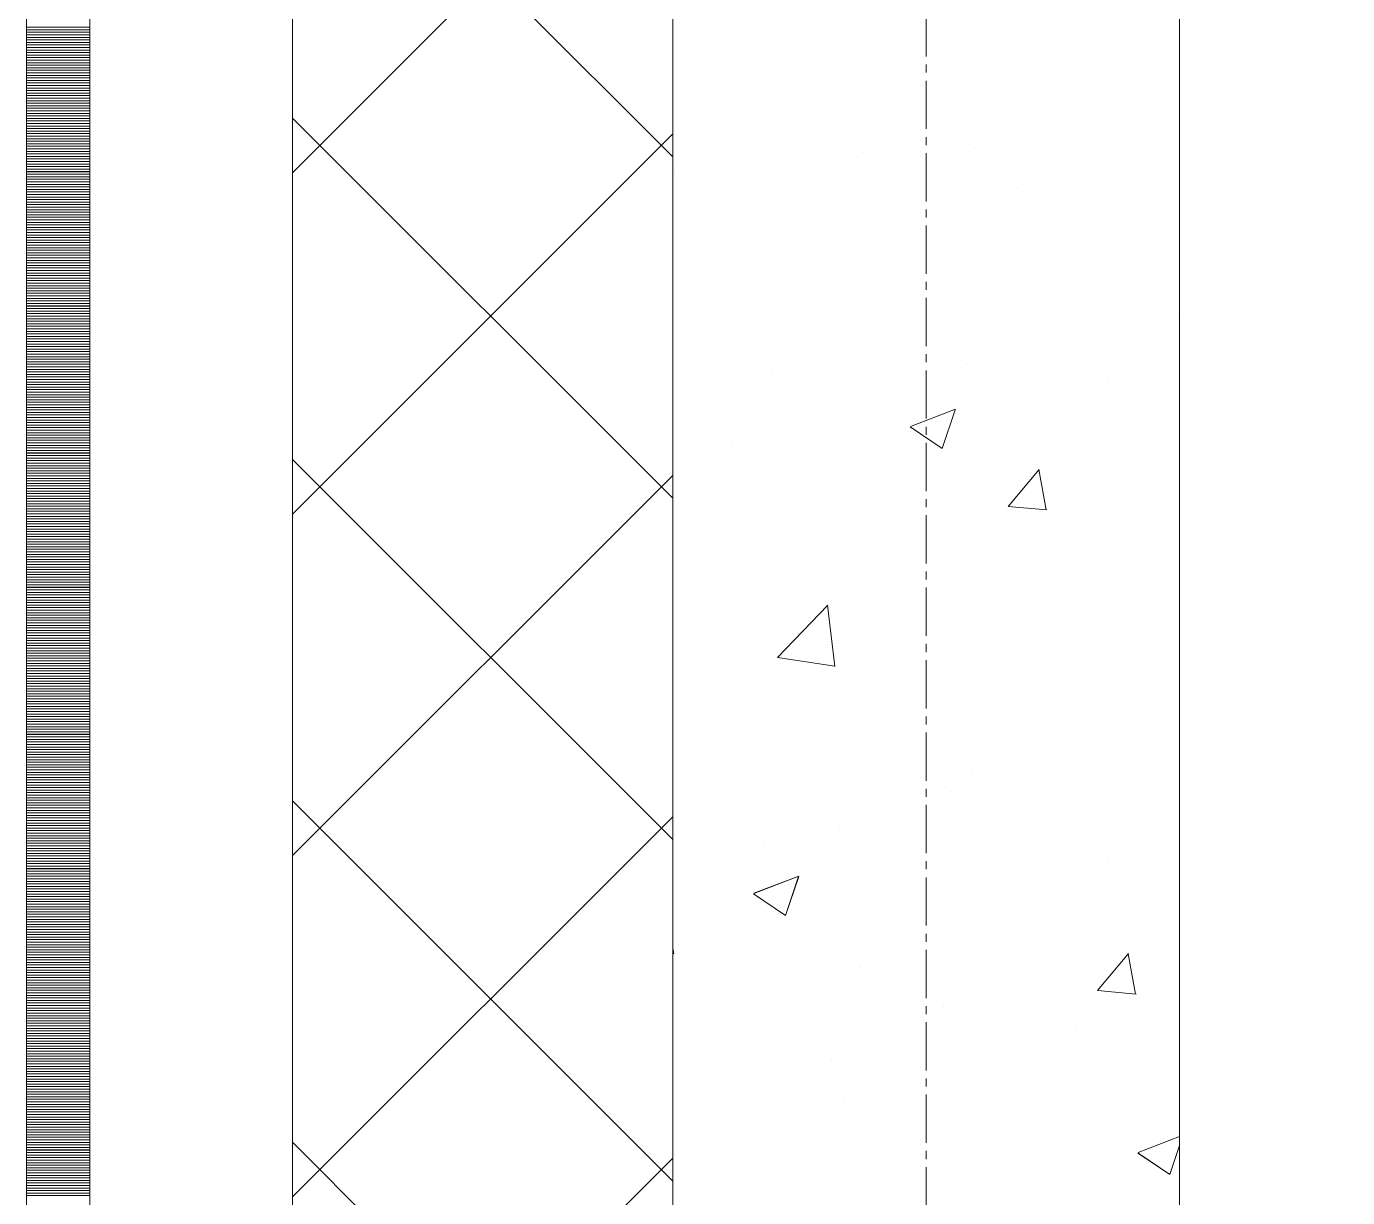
# Model space of a CAD drawing. Header units: millimetres. Extents: x 470010 to 1231400, y -134005 to 421770.
# Drawn here: x 806168 to 806689, y 150655 to 151117 of the extents above; entities that cross this region are included whole.
import ezdxf
from ezdxf.enums import TextEntityAlignment as Align

# ---------------------------------------------------------------- set-up
doc = ezdxf.new("R2010")
doc.units = ezdxf.units.MM
doc.linetypes.add('CENTER2', pattern=[28.575, 19.05, -3.175, 3.175, -3.175])
doc.linetypes.add('DASHED', pattern=[19.05, 12.7, -6.35])
doc.layers.get('Defpoints').update_dxf_attribs({"color": 140})
doc.layers.add('АР_Делит', color=120, linetype='Continuous', lineweight=0, plot=False)
for name, color, linetype, lineweight in [('АР_Стены ПЕНОблок', 52, 'Continuous', 20), ('АР_Тонкая', 254, 'Continuous', 5), ('АР_Утеплитель', 31, 'Continuous', 0), ('АР_Штриховка', 8, 'Continuous', 0)]:
    doc.layers.add(name, color=color, linetype=linetype, lineweight=lineweight)
doc.layers.add('РД_Оси_100', color=7, linetype='Continuous', lineweight=0, true_color=0x525252)
doc.styles.add('style1', font='ARIALN.TTF')

# ---------------------------------------------------------------- blocks, each defined once
blk = doc.blocks.new('СОШ_2200_АР_ОСИ_М100_28.05.24')
at = {"layer": 'АР_Делит', "color": 251, "linetype": 'DASHED', "true_color": 0x636466}
blk.add_lwpolyline([(114955, 135155), (114955, -355), (93595.036, -355), (93595.036, 13855), (94145, 13855), (94145, 68320), (66055, 68320), (66055, 13857.73), (83455, 13857.73), (83455, -355), (45245, -355), (45245, 13145), (44695, 13145), (44695, 26755), (45245, 26755), (45245, 68320), (20455, 68320), (20455, 26755), (27955, 26755), (27955, 13145), (-355, 13145), (-355, 100855)], dxfattribs=at)
at = {"layer": 'РД_Оси_100', "color": 251, "linetype": 'CENTER2', "true_color": 0x636466}
blk.add_line((0, -6155), (0, 139938.679), dxfattribs=at)
blk = doc.blocks.new('A$C9108343f')
at = {"layer": 'АР_Стены ПЕНОблок', "color": 18, "linetype": 'Continuous', "lineweight": 20, "true_color": 0x000000}
for p, q in [((140704.09, 313879.49), (140704.09, 237679.49)), ((140904.09, 237679.49), (140904.09, 313879.49))]:
    blk.add_line(p, q, dxfattribs=at)
at = {"layer": 'АР_Тонкая', "color": 18, "linetype": 'Continuous', "lineweight": 5, "true_color": 0x000000}
for p, q in [((140449.09, 313879.49), (140449.09, 237679.49)), ((140474.09, 313879.49), (140474.09, 237679.49)), ((140474.09, 237679.49), (140474.09, 313879.49)), ((140554.09, 237679.49), (140554.09, 313879.49))]:
    blk.add_line(p, q, dxfattribs=at)
at = {"layer": 'АР_Утеплитель', "color": 18, "linetype": 'Continuous', "lineweight": 0, "true_color": 0x000000}
for p, q in [((140554.09, 313879.49), (140554.09, 237679.49)), ((140704.09, 237679.49), (140704.09, 313879.49))]:
    blk.add_line(p, q, dxfattribs=at)
at = {"layer": 'АР_Штриховка', "color": 18, "linetype": 'Continuous', "lineweight": 0, "true_color": 0x000000}
for p, q in [((140704.09, 251432.1), (140554.09, 251582.1)), ((140554.09, 251425.81), (140704.09, 251575.81)), ((140449.09, 251483.24), (140474.09, 251483.24)), ((140449.09, 251482.24), (140474.09, 251482.24)), ((140449.09, 251481.24), (140474.09, 251481.24)), ((140449.09, 251480.24), (140474.09, 251480.24)), ((140449.09, 251479.24), (140474.09, 251479.24)), ((140449.09, 251478.24), (140474.09, 251478.24)), ((140449.09, 251477.24), (140474.09, 251477.24)), ((140449.09, 251476.24), (140474.09, 251476.24)), ((140449.09, 251475.24), (140474.09, 251475.24)), ((140449.09, 251474.24), (140474.09, 251474.24)), ((140449.09, 251473.24), (140474.09, 251473.24)), ((140449.09, 251472.24), (140474.09, 251472.24)), ((140449.09, 251471.24), (140474.09, 251471.24)), ((140449.09, 251470.24), (140474.09, 251470.24)), ((140449.09, 251469.24), (140474.09, 251469.24)), ((140449.09, 251468.24), (140474.09, 251468.24)), ((140449.09, 251467.24), (140474.09, 251467.24)), ((140449.09, 251466.24), (140474.09, 251466.24)), ((140449.09, 251465.24), (140474.09, 251465.24)), ((140449.09, 251464.24), (140474.09, 251464.24)), ((140449.09, 251463.24), (140474.09, 251463.24)), ((140449.09, 251462.24), (140474.09, 251462.24)), ((140449.09, 251461.24), (140474.09, 251461.24)), ((140449.09, 251460.24), (140474.09, 251460.24)), ((140449.09, 251459.24), (140474.09, 251459.24)), ((140449.09, 251458.24), (140474.09, 251458.24)), ((140449.09, 251457.24), (140474.09, 251457.24)), ((140449.09, 251456.24), (140474.09, 251456.24)), ((140449.09, 251455.24), (140474.09, 251455.24)), ((140449.09, 251454.24), (140474.09, 251454.24)), ((140786.76, 251454.26), (140786.76, 251454.26)), ((140449.09, 251453.24), (140474.09, 251453.24)), ((140449.09, 251452.24), (140474.09, 251452.24)), ((140449.09, 251451.24), (140474.09, 251451.24)), ((140449.09, 251450.24), (140474.09, 251450.24)), ((140449.09, 251449.24), (140474.09, 251449.24)), ((140449.09, 251448.24), (140474.09, 251448.24)), ((140449.09, 251447.24), (140474.09, 251447.24)), ((140449.09, 251446.24), (140474.09, 251446.24)), ((140449.09, 251445.24), (140474.09, 251445.24)), ((140449.09, 251444.24), (140474.09, 251444.24)), ((140704.09, 251297.39), (140554.09, 251447.39)), ((140810.14, 251447.13), (140810.14, 251447.13)), ((140449.09, 251443.24), (140474.09, 251443.24)), ((140449.09, 251442.24), (140474.09, 251442.24)), ((140449.09, 251441.24), (140474.09, 251441.24)), ((140449.09, 251440.24), (140474.09, 251440.24)), ((140449.09, 251439.24), (140474.09, 251439.24)), ((140554.09, 251291.11), (140704.09, 251441.11)), ((140449.09, 251438.24), (140474.09, 251438.24)), ((140449.09, 251437.24), (140474.09, 251437.24)), ((140449.09, 251436.24), (140474.09, 251436.24)), ((140449.09, 251435.24), (140474.09, 251435.24)), ((140449.09, 251434.24), (140474.09, 251434.24)), ((140449.09, 251433.24), (140474.09, 251433.24)), ((140713.94, 251434.47), (140713.94, 251434.47)), ((140778.92, 251433.94), (140778.92, 251433.94)), ((140823.12, 251435.21), (140823.12, 251435.21)), ((140449.09, 251432.24), (140474.09, 251432.24)), ((140449.09, 251431.24), (140474.09, 251431.24)), ((140449.09, 251430.24), (140474.09, 251430.24)), ((140449.09, 251429.24), (140474.09, 251429.24)), ((140449.09, 251428.24), (140474.09, 251428.24)), ((140449.09, 251427.24), (140474.09, 251427.24)), ((140449.09, 251426.24), (140474.09, 251426.24)), ((140449.09, 251425.24), (140474.09, 251425.24)), ((140449.09, 251424.24), (140474.09, 251424.24)), ((140449.09, 251423.24), (140474.09, 251423.24)), ((140704.73, 251425.87), (140704.73, 251425.87)), ((140449.09, 251422.24), (140474.09, 251422.24)), ((140449.09, 251421.24), (140474.09, 251421.24)), ((140449.09, 251420.24), (140474.09, 251420.24)), ((140449.09, 251419.24), (140474.09, 251419.24)), ((140449.09, 251418.24), (140474.09, 251418.24)), ((140840.32, 251420.14), (140840.32, 251420.14)), ((140449.09, 251417.24), (140474.09, 251417.24)), ((140449.09, 251416.24), (140474.09, 251416.24)), ((140449.09, 251415.24), (140474.09, 251415.24)), ((140449.09, 251414.24), (140474.09, 251414.24)), ((140449.09, 251413.24), (140474.09, 251413.24)), ((140449.09, 251412.24), (140474.09, 251412.24)), ((140449.09, 251411.24), (140474.09, 251411.24)), ((140449.09, 251410.24), (140474.09, 251410.24)), ((140449.09, 251409.24), (140474.09, 251409.24)), ((140449.09, 251408.24), (140474.09, 251408.24)), ((140449.09, 251407.24), (140474.09, 251407.24)), ((140449.09, 251406.24), (140474.09, 251406.24)), ((140449.09, 251405.24), (140474.09, 251405.24)), ((140449.09, 251404.24), (140474.09, 251404.24)), ((140449.09, 251403.24), (140474.09, 251403.24)), ((140449.09, 251402.24), (140474.09, 251402.24)), ((140449.09, 251401.24), (140474.09, 251401.24)), ((140449.09, 251400.24), (140474.09, 251400.24)), ((140449.09, 251399.24), (140474.09, 251399.24)), ((140449.09, 251398.24), (140474.09, 251398.24)), ((140449.09, 251397.24), (140474.09, 251397.24)), ((140449.09, 251396.24), (140474.09, 251396.24)), ((140449.09, 251395.24), (140474.09, 251395.24)), ((140449.09, 251394.24), (140474.09, 251394.24)), ((140449.09, 251393.24), (140474.09, 251393.24)), ((140449.09, 251392.24), (140474.09, 251392.24)), ((140449.09, 251391.24), (140474.09, 251391.24)), ((140449.09, 251390.24), (140474.09, 251390.24)), ((140449.09, 251389.24), (140474.09, 251389.24)), ((140449.09, 251388.24), (140474.09, 251388.24)), ((140449.09, 251387.24), (140474.09, 251387.24)), ((140449.09, 251386.24), (140474.09, 251386.24)), ((140449.09, 251385.24), (140474.09, 251385.24)), ((140449.09, 251384.24), (140474.09, 251384.24)), ((140449.09, 251383.24), (140474.09, 251383.24)), ((140449.09, 251382.24), (140474.09, 251382.24)), ((140449.09, 251381.24), (140474.09, 251381.24)), ((140449.09, 251380.24), (140474.09, 251380.24)), ((140449.09, 251379.24), (140474.09, 251379.24)), ((140449.09, 251378.24), (140474.09, 251378.24)), ((140449.09, 251377.24), (140474.09, 251377.24)), ((140449.09, 251376.24), (140474.09, 251376.24)), ((140449.09, 251375.24), (140474.09, 251375.24)), ((140449.09, 251374.24), (140474.09, 251374.24)), ((140449.09, 251373.24), (140474.09, 251373.24)), ((140449.09, 251372.24), (140474.09, 251372.24)), ((140449.09, 251371.24), (140474.09, 251371.24)), ((140449.09, 251370.24), (140474.09, 251370.24)), ((140449.09, 251369.24), (140474.09, 251369.24)), ((140449.09, 251368.24), (140474.09, 251368.24)), ((140449.09, 251367.24), (140474.09, 251367.24)), ((140449.09, 251366.24), (140474.09, 251366.24)), ((140903.73, 251368.07), (140903.73, 251368.07)), ((140449.09, 251365.24), (140474.09, 251365.24)), ((140449.09, 251364.24), (140474.09, 251364.24)), ((140449.09, 251363.24), (140474.09, 251363.24)), ((140449.09, 251362.24), (140474.09, 251362.24)), ((140449.09, 251361.24), (140474.09, 251361.24)), ((140449.09, 251360.24), (140474.09, 251360.24)), ((140449.09, 251359.24), (140474.09, 251359.24)), ((140449.09, 251358.24), (140474.09, 251358.24)), ((140449.09, 251357.24), (140474.09, 251357.24)), ((140449.09, 251356.24), (140474.09, 251356.24)), ((140449.09, 251355.24), (140474.09, 251355.24)), ((140449.09, 251354.24), (140474.09, 251354.24)), ((140449.09, 251353.24), (140474.09, 251353.24)), ((140449.09, 251352.24), (140474.09, 251352.24)), ((140449.09, 251351.24), (140474.09, 251351.24)), ((140449.09, 251350.24), (140474.09, 251350.24)), ((140820.03, 251350.66), (140820.03, 251350.66)), ((140449.09, 251349.24), (140474.09, 251349.24)), ((140449.09, 251348.24), (140474.09, 251348.24)), ((140449.09, 251347.24), (140474.09, 251347.24)), ((140449.09, 251346.24), (140474.09, 251346.24)), ((140449.09, 251345.24), (140474.09, 251345.24)), ((140743.32, 251346.95), (140743.32, 251346.95)), ((140875.93, 251345.05), (140875.93, 251345.05)), ((140449.09, 251344.24), (140474.09, 251344.24)), ((140449.09, 251343.24), (140474.09, 251343.24)), ((140449.09, 251342.24), (140474.09, 251342.24)), ((140449.09, 251341.24), (140474.09, 251341.24)), ((140449.09, 251340.24), (140474.09, 251340.24)), ((140449.09, 251339.24), (140474.09, 251339.24)), ((140449.09, 251338.24), (140474.09, 251338.24)), ((140449.09, 251337.24), (140474.09, 251337.24)), ((140449.09, 251336.24), (140474.09, 251336.24)), ((140449.09, 251335.24), (140474.09, 251335.24)), ((140449.09, 251334.24), (140474.09, 251334.24)), ((140449.09, 251333.24), (140474.09, 251333.24)), ((140449.09, 251332.24), (140474.09, 251332.24)), ((140449.09, 251331.24), (140474.09, 251331.24)), ((140449.09, 251330.24), (140474.09, 251330.24)), ((140449.09, 251329.24), (140474.09, 251329.24)), ((140797.88, 251325.69), (140815.67, 251332.52)), ((140810.44, 251316.99), (140815.59, 251332.33)), ((140449.09, 251328.24), (140474.09, 251328.24)), ((140449.09, 251327.24), (140474.09, 251327.24)), ((140449.09, 251326.24), (140474.09, 251326.24)), ((140449.09, 251325.24), (140474.09, 251325.24)), ((140449.09, 251324.24), (140474.09, 251324.24)), ((140736.23, 251325.14), (140736.23, 251325.14)), ((140797.8, 251325.51), (140810.43, 251316.99)), ((140449.09, 251323.24), (140474.09, 251323.24)), ((140449.09, 251322.24), (140474.09, 251322.24)), ((140449.09, 251321.24), (140474.09, 251321.24)), ((140449.09, 251320.24), (140474.09, 251320.24)), ((140449.09, 251319.24), (140474.09, 251319.24)), ((140727.8, 251319.62), (140727.8, 251319.62)), ((140871.82, 251319.42), (140871.82, 251319.42)), ((140449.09, 251318.24), (140474.09, 251318.24)), ((140449.09, 251317.24), (140474.09, 251317.24)), ((140449.09, 251316.24), (140474.09, 251316.24)), ((140449.09, 251315.24), (140474.09, 251315.24)), ((140449.09, 251314.24), (140474.09, 251314.24)), ((140449.09, 251313.24), (140474.09, 251313.24)), ((140449.09, 251312.24), (140474.09, 251312.24)), ((140449.09, 251311.24), (140474.09, 251311.24)), ((140449.09, 251310.24), (140474.09, 251310.24)), ((140449.09, 251309.24), (140474.09, 251309.24)), ((140449.09, 251308.24), (140474.09, 251308.24)), ((140704.09, 251162.69), (140554.09, 251312.69)), ((140836.47, 251294.17), (140848.72, 251308.77)), ((140851.43, 251292.79), (140848.49, 251308.72)), ((140449.09, 251307.24), (140474.09, 251307.24)), ((140449.09, 251306.24), (140474.09, 251306.24)), ((140449.09, 251305.24), (140474.09, 251305.24)), ((140449.09, 251304.24), (140474.09, 251304.24)), ((140449.09, 251303.24), (140474.09, 251303.24)), ((140554.09, 251156.4), (140704.09, 251306.4)), ((140449.09, 251302.24), (140474.09, 251302.24)), ((140449.09, 251301.24), (140474.09, 251301.24)), ((140449.09, 251300.24), (140474.09, 251300.24)), ((140449.09, 251299.24), (140474.09, 251299.24)), ((140449.09, 251298.24), (140474.09, 251298.24)), ((140449.09, 251297.24), (140474.09, 251297.24)), ((140449.09, 251296.24), (140474.09, 251296.24)), ((140449.09, 251295.24), (140474.09, 251295.24)), ((140449.09, 251294.24), (140474.09, 251294.24)), ((140449.09, 251293.24), (140474.09, 251293.24)), ((140836.47, 251294.16), (140851.65, 251292.84)), ((140449.09, 251292.24), (140474.09, 251292.24)), ((140449.09, 251291.24), (140474.09, 251291.24)), ((140449.09, 251290.24), (140474.09, 251290.24)), ((140449.09, 251289.24), (140474.09, 251289.24)), ((140449.09, 251288.24), (140474.09, 251288.24)), ((140449.09, 251287.24), (140474.09, 251287.24)), ((140449.09, 251286.24), (140474.09, 251286.24)), ((140449.09, 251285.24), (140474.09, 251285.24)), ((140449.09, 251284.24), (140474.09, 251284.24)), ((140449.09, 251283.24), (140474.09, 251283.24)), ((140449.09, 251282.24), (140474.09, 251282.24)), ((140449.09, 251281.24), (140474.09, 251281.24)), ((140449.09, 251280.24), (140474.09, 251280.24)), ((140449.09, 251279.24), (140474.09, 251279.24)), ((140449.09, 251278.24), (140474.09, 251278.24)), ((140449.09, 251277.24), (140474.09, 251277.24)), ((140449.09, 251276.24), (140474.09, 251276.24)), ((140449.09, 251275.24), (140474.09, 251275.24)), ((140449.09, 251274.24), (140474.09, 251274.24)), ((140449.09, 251273.24), (140474.09, 251273.24)), ((140449.09, 251272.24), (140474.09, 251272.24)), ((140900.5, 251276.26), (140900.5, 251276.26)), ((140449.09, 251271.24), (140474.09, 251271.24)), ((140449.09, 251270.24), (140474.09, 251270.24)), ((140449.09, 251269.24), (140474.09, 251269.24)), ((140449.09, 251268.24), (140474.09, 251268.24)), ((140449.09, 251267.24), (140474.09, 251267.24)), ((140836.91, 251267.89), (140836.91, 251267.89)), ((140449.09, 251266.24), (140474.09, 251266.24)), ((140449.09, 251265.24), (140474.09, 251265.24)), ((140449.09, 251264.24), (140474.09, 251264.24)), ((140449.09, 251263.24), (140474.09, 251263.24)), ((140449.09, 251262.24), (140474.09, 251262.24)), ((140449.09, 251261.24), (140474.09, 251261.24)), ((140816.94, 251266.1), (140816.94, 251266.1)), ((140449.09, 251260.24), (140474.09, 251260.24)), ((140449.09, 251259.24), (140474.09, 251259.24)), ((140449.09, 251258.24), (140474.09, 251258.24)), ((140449.09, 251257.24), (140474.09, 251257.24)), ((140449.09, 251256.24), (140474.09, 251256.24)), ((140449.09, 251255.24), (140474.09, 251255.24)), ((140449.09, 251254.24), (140474.09, 251254.24)), ((140449.09, 251253.24), (140474.09, 251253.24)), ((140449.09, 251252.24), (140474.09, 251252.24)), ((140449.09, 251251.24), (140474.09, 251251.24)), ((140745.47, 251234.53), (140765.25, 251255.15)), ((140768.02, 251231.02), (140765.21, 251255.14)), ((140449.09, 251250.24), (140474.09, 251250.24)), ((140449.09, 251249.24), (140474.09, 251249.24)), ((140449.09, 251248.24), (140474.09, 251248.24)), ((140449.09, 251247.24), (140474.09, 251247.24)), ((140449.09, 251246.24), (140474.09, 251246.24)), ((140449.09, 251245.24), (140474.09, 251245.24)), ((140449.09, 251244.24), (140474.09, 251244.24)), ((140449.09, 251243.24), (140474.09, 251243.24)), ((140449.09, 251242.24), (140474.09, 251242.24)), ((140449.09, 251241.24), (140474.09, 251241.24)), ((140449.09, 251240.24), (140474.09, 251240.24)), ((140449.09, 251239.24), (140474.09, 251239.24)), ((140449.09, 251238.24), (140474.09, 251238.24)), ((140449.09, 251237.24), (140474.09, 251237.24)), ((140449.09, 251236.24), (140474.09, 251236.24)), ((140449.09, 251235.24), (140474.09, 251235.24)), ((140449.09, 251234.24), (140474.09, 251234.24)), ((140449.09, 251233.24), (140474.09, 251233.24)), ((140449.09, 251232.24), (140474.09, 251232.24)), ((140449.09, 251231.24), (140474.09, 251231.24)), ((140449.09, 251230.24), (140474.09, 251230.24)), ((140745.44, 251234.59), (140768.03, 251231.09)), ((140449.09, 251229.24), (140474.09, 251229.24)), ((140449.09, 251228.24), (140474.09, 251228.24)), ((140449.09, 251227.24), (140474.09, 251227.24)), ((140449.09, 251226.24), (140474.09, 251226.24)), ((140449.09, 251225.24), (140474.09, 251225.24)), ((140449.09, 251224.24), (140474.09, 251224.24)), ((140449.09, 251223.24), (140474.09, 251223.24)), ((140449.09, 251222.24), (140474.09, 251222.24)), ((140449.09, 251221.24), (140474.09, 251221.24)), ((140449.09, 251220.24), (140474.09, 251220.24)), ((140449.09, 251219.24), (140474.09, 251219.24)), ((140449.09, 251218.24), (140474.09, 251218.24)), ((140449.09, 251217.24), (140474.09, 251217.24)), ((140449.09, 251216.24), (140474.09, 251216.24)), ((140449.09, 251215.24), (140474.09, 251215.24)), ((140449.09, 251214.24), (140474.09, 251214.24)), ((140449.09, 251213.24), (140474.09, 251213.24)), ((140449.09, 251212.24), (140474.09, 251212.24)), ((140449.09, 251211.24), (140474.09, 251211.24)), ((140449.09, 251210.24), (140474.09, 251210.24)), ((140449.09, 251209.24), (140474.09, 251209.24)), ((140449.09, 251208.24), (140474.09, 251208.24)), ((140449.09, 251207.24), (140474.09, 251207.24)), ((140449.09, 251206.24), (140474.09, 251206.24)), ((140449.09, 251205.24), (140474.09, 251205.24)), ((140449.09, 251204.24), (140474.09, 251204.24)), ((140449.09, 251203.24), (140474.09, 251203.24)), ((140449.09, 251202.24), (140474.09, 251202.24)), ((140449.09, 251201.24), (140474.09, 251201.24)), ((140449.09, 251200.24), (140474.09, 251200.24)), ((140449.09, 251199.24), (140474.09, 251199.24)), ((140449.09, 251198.24), (140474.09, 251198.24)), ((140449.09, 251197.24), (140474.09, 251197.24)), ((140449.09, 251196.24), (140474.09, 251196.24)), ((140449.09, 251195.24), (140474.09, 251195.24)), ((140449.09, 251194.24), (140474.09, 251194.24)), ((140865.44, 251193.5), (140865.44, 251193.5)), ((140449.09, 251193.24), (140474.09, 251193.24)), ((140449.09, 251192.24), (140474.09, 251192.24)), ((140449.09, 251191.24), (140474.09, 251191.24)), ((140449.09, 251190.24), (140474.09, 251190.24)), ((140449.09, 251189.24), (140474.09, 251189.24)), ((140449.09, 251188.24), (140474.09, 251188.24)), ((140822.36, 251189.62), (140822.36, 251189.62)), ((140449.09, 251187.24), (140474.09, 251187.24)), ((140449.09, 251186.24), (140474.09, 251186.24)), ((140449.09, 251185.24), (140474.09, 251185.24)), ((140449.09, 251184.24), (140474.09, 251184.24)), ((140449.09, 251183.24), (140474.09, 251183.24)), ((140449.09, 251182.24), (140474.09, 251182.24)), ((140449.09, 251181.24), (140474.09, 251181.24)), ((140449.09, 251180.24), (140474.09, 251180.24)), ((140449.09, 251179.24), (140474.09, 251179.24)), ((140449.09, 251178.24), (140474.09, 251178.24)), ((140704.09, 251027.98), (140554.09, 251177.98)), ((140813.86, 251181.55), (140813.86, 251181.55)), ((140449.09, 251177.24), (140474.09, 251177.24)), ((140449.09, 251176.24), (140474.09, 251176.24)), ((140449.09, 251175.24), (140474.09, 251175.24)), ((140449.09, 251174.24), (140474.09, 251174.24)), ((140449.09, 251173.24), (140474.09, 251173.24)), ((140833.68, 251176.08), (140833.68, 251176.08)), ((140449.09, 251172.24), (140474.09, 251172.24)), ((140449.09, 251171.24), (140474.09, 251171.24)), ((140449.09, 251170.24), (140474.09, 251170.24)), ((140449.09, 251169.24), (140474.09, 251169.24)), ((140449.09, 251168.24), (140474.09, 251168.24)), ((140449.09, 251167.24), (140474.09, 251167.24)), ((140554.09, 251021.7), (140704.09, 251171.7)), ((140717.31, 251168.07), (140717.31, 251168.07)), ((140770.09, 251167.71), (140770.09, 251167.71)), ((140449.09, 251166.24), (140474.09, 251166.24)), ((140449.09, 251165.24), (140474.09, 251165.24)), ((140449.09, 251164.24), (140474.09, 251164.24)), ((140449.09, 251163.24), (140474.09, 251163.24)), ((140449.09, 251162.24), (140474.09, 251162.24)), ((140449.09, 251161.24), (140474.09, 251161.24)), ((140449.09, 251160.24), (140474.09, 251160.24)), ((140449.09, 251159.24), (140474.09, 251159.24)), ((140449.09, 251158.24), (140474.09, 251158.24)), ((140449.09, 251157.24), (140474.09, 251157.24)), ((140740.32, 251161.23), (140740.32, 251161.23)), ((140449.09, 251156.24), (140474.09, 251156.24)), ((140449.09, 251155.24), (140474.09, 251155.24)), ((140449.09, 251154.24), (140474.09, 251154.24)), ((140449.09, 251153.24), (140474.09, 251153.24)), ((140449.09, 251152.24), (140474.09, 251152.24)), ((140875.91, 251155.5), (140875.91, 251155.5)), ((140449.09, 251151.24), (140474.09, 251151.24)), ((140449.09, 251150.24), (140474.09, 251150.24)), ((140449.09, 251149.24), (140474.09, 251149.24)), ((140449.09, 251148.24), (140474.09, 251148.24)), ((140449.09, 251147.24), (140474.09, 251147.24)), ((140736.08, 251141.51), (140753.86, 251148.33)), ((140748.64, 251132.8), (140753.79, 251148.15)), ((140449.09, 251146.24), (140474.09, 251146.24)), ((140449.09, 251145.24), (140474.09, 251145.24)), ((140449.09, 251144.24), (140474.09, 251144.24)), ((140449.09, 251143.24), (140474.09, 251143.24)), ((140449.09, 251142.24), (140474.09, 251142.24)), ((140449.09, 251141.24), (140474.09, 251141.24)), ((140735.99, 251141.32), (140748.63, 251132.8)), ((140449.09, 251140.24), (140474.09, 251140.24)), ((140449.09, 251139.24), (140474.09, 251139.24)), ((140449.09, 251138.24), (140474.09, 251138.24)), ((140449.09, 251137.24), (140474.09, 251137.24)), ((140449.09, 251136.24), (140474.09, 251136.24)), ((140449.09, 251135.24), (140474.09, 251135.24)), ((140449.09, 251134.24), (140474.09, 251134.24)), ((140449.09, 251133.24), (140474.09, 251133.24)), ((140449.09, 251132.24), (140474.09, 251132.24)), ((140449.09, 251131.24), (140474.09, 251131.24)), ((140449.09, 251130.24), (140474.09, 251130.24)), ((140449.09, 251129.24), (140474.09, 251129.24)), ((140449.09, 251128.24), (140474.09, 251128.24)), ((140449.09, 251127.24), (140474.09, 251127.24)), ((140449.09, 251126.24), (140474.09, 251126.24)), ((140449.09, 251125.24), (140474.09, 251125.24)), ((140449.09, 251124.24), (140474.09, 251124.24)), ((140449.09, 251123.24), (140474.09, 251123.24)), ((140449.09, 251122.24), (140474.09, 251122.24)), ((140449.09, 251121.24), (140474.09, 251121.24)), ((140449.09, 251120.24), (140474.09, 251120.24)), ((140449.09, 251119.24), (140474.09, 251119.24)), ((140449.09, 251118.24), (140474.09, 251118.24)), ((140449.09, 251117.24), (140474.09, 251117.24)), ((140449.09, 251116.24), (140474.09, 251116.24)), ((140449.09, 251115.24), (140474.09, 251115.24)), ((140704.49, 251117.68), (140704.09, 251119.83)), ((140704.09, 251117.77), (140704.71, 251117.72)), ((140871.71, 251103.12), (140883.96, 251117.71)), ((140886.67, 251101.74), (140883.74, 251117.66)), ((140449.09, 251114.24), (140474.09, 251114.24)), ((140449.09, 251113.24), (140474.09, 251113.24)), ((140449.09, 251112.24), (140474.09, 251112.24)), ((140449.09, 251111.24), (140474.09, 251111.24)), ((140449.09, 251110.24), (140474.09, 251110.24)), ((140778.17, 251112.3), (140778.17, 251112.3)), ((140449.09, 251109.24), (140474.09, 251109.24)), ((140449.09, 251108.24), (140474.09, 251108.24)), ((140449.09, 251107.24), (140474.09, 251107.24)), ((140449.09, 251106.24), (140474.09, 251106.24)), ((140449.09, 251105.24), (140474.09, 251105.24)), ((140449.09, 251104.24), (140474.09, 251104.24)), ((140449.09, 251103.24), (140474.09, 251103.24)), ((140449.09, 251102.24), (140474.09, 251102.24)), ((140449.09, 251101.24), (140474.09, 251101.24)), ((140449.09, 251100.24), (140474.09, 251100.24)), ((140871.71, 251103.11), (140886.9, 251101.78)), ((140449.09, 251099.24), (140474.09, 251099.24)), ((140449.09, 251098.24), (140474.09, 251098.24)), ((140449.09, 251097.24), (140474.09, 251097.24)), ((140449.09, 251096.24), (140474.09, 251096.24)), ((140449.09, 251095.24), (140474.09, 251095.24)), ((140810.77, 251096.99), (140810.77, 251096.99)), ((140449.09, 251094.24), (140474.09, 251094.24)), ((140449.09, 251093.24), (140474.09, 251093.24)), ((140449.09, 251092.24), (140474.09, 251092.24)), ((140449.09, 251091.24), (140474.09, 251091.24)), ((140449.09, 251090.24), (140474.09, 251090.24)), ((140449.09, 251089.24), (140474.09, 251089.24)), ((140449.09, 251088.24), (140474.09, 251088.24)), ((140449.09, 251087.24), (140474.09, 251087.24)), ((140449.09, 251086.24), (140474.09, 251086.24)), ((140449.09, 251085.24), (140474.09, 251085.24)), ((140449.09, 251084.24), (140474.09, 251084.24)), ((140863.06, 251088.56), (140863.06, 251088.56)), ((140449.09, 251083.24), (140474.09, 251083.24)), ((140449.09, 251082.24), (140474.09, 251082.24)), ((140449.09, 251081.24), (140474.09, 251081.24)), ((140449.09, 251080.24), (140474.09, 251080.24)), ((140449.09, 251079.24), (140474.09, 251079.24)), ((140449.09, 251078.24), (140474.09, 251078.24)), ((140449.09, 251077.24), (140474.09, 251077.24)), ((140449.09, 251076.24), (140474.09, 251076.24)), ((140449.09, 251075.24), (140474.09, 251075.24)), ((140449.09, 251074.24), (140474.09, 251074.24)), ((140766.86, 251075.9), (140766.86, 251075.9)), ((140449.09, 251073.24), (140474.09, 251073.24)), ((140449.09, 251072.24), (140474.09, 251072.24)), ((140449.09, 251071.24), (140474.09, 251071.24)), ((140449.09, 251070.24), (140474.09, 251070.24)), ((140449.09, 251069.24), (140474.09, 251069.24)), ((140449.09, 251068.24), (140474.09, 251068.24)), ((140449.09, 251067.24), (140474.09, 251067.24)), ((140449.09, 251066.24), (140474.09, 251066.24)), ((140449.09, 251065.24), (140474.09, 251065.24)), ((140449.09, 251064.24), (140474.09, 251064.24)), ((140449.09, 251063.24), (140474.09, 251063.24)), ((140449.09, 251062.24), (140474.09, 251062.24)), ((140449.09, 251061.24), (140474.09, 251061.24)), ((140449.09, 251060.24), (140474.09, 251060.24)), ((140449.09, 251059.24), (140474.09, 251059.24)), ((140449.09, 251058.24), (140474.09, 251058.24)), ((140771.82, 251060.51), (140771.82, 251060.51)), ((140449.09, 251057.24), (140474.09, 251057.24)), ((140449.09, 251056.24), (140474.09, 251056.24)), ((140449.09, 251055.24), (140474.09, 251055.24)), ((140449.09, 251054.24), (140474.09, 251054.24)), ((140449.09, 251053.24), (140474.09, 251053.24)), ((140449.09, 251052.24), (140474.09, 251052.24)), ((140449.09, 251051.24), (140474.09, 251051.24)), ((140449.09, 251050.24), (140474.09, 251050.24)), ((140449.09, 251049.24), (140474.09, 251049.24)), ((140449.09, 251048.24), (140474.09, 251048.24)), ((140449.09, 251047.24), (140474.09, 251047.24)), ((140449.09, 251046.24), (140474.09, 251046.24)), ((140449.09, 251045.24), (140474.09, 251045.24)), ((140449.09, 251044.24), (140474.09, 251044.24)), ((140449.09, 251043.24), (140474.09, 251043.24)), ((140449.09, 251042.24), (140474.09, 251042.24)), ((140704.09, 250893.28), (140554.09, 251043.28)), ((140887.69, 251039.24), (140904.09, 251045.54)), ((140449.09, 251041.24), (140474.09, 251041.24)), ((140449.09, 251040.24), (140474.09, 251040.24)), ((140449.09, 251039.24), (140474.09, 251039.24)), ((140449.09, 251038.24), (140474.09, 251038.24)), ((140449.09, 251037.24), (140474.09, 251037.24)), ((140554.09, 250886.99), (140704.09, 251036.99)), ((140887.61, 251039.06), (140900.24, 251030.53)), ((140900.25, 251030.53), (140904.09, 251041.99)), ((140449.09, 251036.24), (140474.09, 251036.24)), ((140449.09, 251035.24), (140474.09, 251035.24)), ((140449.09, 251034.24), (140474.09, 251034.24)), ((140449.09, 251033.24), (140474.09, 251033.24)), ((140449.09, 251032.24), (140474.09, 251032.24)), ((140449.09, 251031.24), (140474.09, 251031.24)), ((140449.09, 251030.24), (140474.09, 251030.24)), ((140449.09, 251029.24), (140474.09, 251029.24)), ((140449.09, 251028.24), (140474.09, 251028.24)), ((140449.09, 251027.24), (140474.09, 251027.24)), ((140449.09, 251026.24), (140474.09, 251026.24)), ((140449.09, 251025.24), (140474.09, 251025.24)), ((140449.09, 251024.24), (140474.09, 251024.24)), ((140449.09, 251023.24), (140474.09, 251023.24)), ((140449.09, 251022.24), (140474.09, 251022.24)), ((140875.18, 251023.41), (140875.18, 251023.41))]:
    blk.add_line(p, q, dxfattribs=at)
at = {"layer": 'РД_Оси_100'}
blk.add_blockref('СОШ_2200_АР_ОСИ_М100_28.05.24', (140804.09, 223079.49), dxfattribs=at)
at = {"layer": 'Defpoints', "color": 18, "true_color": 0x000000, "style": 'style1'}
for p in [(143949.34, 316089.12), (143974.98, 281639.5), (143890.4, 273244.71), (143839.99, 264276.81), (143967.75, 254892.38), (12251.96, 104178.14), (12382.58, 96023.14)]:
    blk.add_attdef('АР-ПОМЕЩЕНИЕ:НАИМЕНОВАНИЕ', text='', height=100, dxfattribs=at).set_placement(p, align=Align.MIDDLE)
at = {"layer": 'Defpoints', "color": 18, "true_color": 0x000000, "style": 'style1', "flags": 8}
for p in [(143951.3, 279099.09), (143848.34, 269251.11), (143875.33, 260094.25), (144049.74, 250824.7), (163419.28, 238153.36), (155897.46, 237965.97), (183037.2, 237965.97), (143342.94, 237876.19)]:
    blk.add_attdef('АР-ПОМЕЩЕНИЕ:НАИМЕНОВАНИЕ', text='', height=100, dxfattribs=at).set_placement(p, align=Align.MIDDLE)

msp = doc.modelspace()

# ---------------------------------------------------------------- linework, layer by layer
at = {"layer": 'АР_Стены ПЕНОблок', "color": 18, "linetype": 'Continuous', "lineweight": 20, "true_color": 0x000000}
for p, q in [((806422.706, 213513.251), (806422.706, 137313.251)), ((806622.706, 137313.251), (806622.706, 213513.251))]:
    msp.add_line(p, q, dxfattribs=at)
at = {"layer": 'АР_Тонкая', "color": 18, "linetype": 'Continuous', "lineweight": 5, "true_color": 0x000000}
for p, q in [((806167.706, 213513.251), (806167.706, 137313.251)), ((806192.706, 213513.251), (806192.706, 137313.251)), ((806192.706, 137313.251), (806192.706, 213513.251)), ((806272.706, 137313.251), (806272.706, 213513.251))]:
    msp.add_line(p, q, dxfattribs=at)
at = {"layer": 'АР_Утеплитель', "color": 18, "linetype": 'Continuous', "lineweight": 0, "true_color": 0x000000}
for p, q in [((806272.706, 213513.251), (806272.706, 137313.251)), ((806422.706, 137313.251), (806422.706, 213513.251))]:
    msp.add_line(p, q, dxfattribs=at)
at = {"layer": 'АР_Штриховка', "color": 18, "linetype": 'Continuous', "lineweight": 0, "true_color": 0x000000}
for p, q in [((806422.706, 151065.854), (806272.706, 151215.854)), ((806272.706, 151059.567), (806422.706, 151209.567)), ((806167.706, 151117), (806192.706, 151117)), ((806167.706, 151116), (806192.706, 151116)), ((806167.706, 151115), (806192.706, 151115)), ((806167.706, 151114), (806192.706, 151114)), ((806167.706, 151113), (806192.706, 151113)), ((806167.706, 151112), (806192.706, 151112)), ((806167.706, 151111), (806192.706, 151111)), ((806167.706, 151110), (806192.706, 151110)), ((806167.706, 151109), (806192.706, 151109)), ((806167.706, 151108), (806192.706, 151108)), ((806167.706, 151107), (806192.706, 151107)), ((806167.706, 151106), (806192.706, 151106)), ((806167.706, 151105), (806192.706, 151105)), ((806167.706, 151104), (806192.706, 151104)), ((806167.706, 151103), (806192.706, 151103)), ((806167.706, 151102), (806192.706, 151102)), ((806167.706, 151101), (806192.706, 151101)), ((806167.706, 151100), (806192.706, 151100)), ((806167.706, 151099), (806192.706, 151099)), ((806167.706, 151098), (806192.706, 151098)), ((806167.706, 151097), (806192.706, 151097)), ((806167.706, 151096), (806192.706, 151096)), ((806167.706, 151095), (806192.706, 151095)), ((806167.706, 151094), (806192.706, 151094)), ((806167.706, 151093), (806192.706, 151093)), ((806167.706, 151092), (806192.706, 151092)), ((806167.706, 151091), (806192.706, 151091)), ((806167.706, 151090), (806192.706, 151090)), ((806167.706, 151089), (806192.706, 151089)), ((806167.706, 151088), (806192.706, 151088)), ((806167.706, 151087), (806192.706, 151087)), ((806167.706, 151086), (806192.706, 151086)), ((806167.706, 151085), (806192.706, 151085)), ((806167.706, 151084), (806192.706, 151084)), ((806167.706, 151083), (806192.706, 151083)), ((806167.706, 151082), (806192.706, 151082)), ((806167.706, 151081), (806192.706, 151081)), ((806167.706, 151080), (806192.706, 151080)), ((806167.706, 151079), (806192.706, 151079)), ((806422.706, 150931.15), (806272.706, 151081.15)), ((806167.706, 151078), (806192.706, 151078)), ((806167.706, 151077), (806192.706, 151077)), ((806167.706, 151076), (806192.706, 151076)), ((806167.706, 151075), (806192.706, 151075)), ((806167.706, 151074), (806192.706, 151074)), ((806272.706, 150924.863), (806422.706, 151074.863)), ((806167.706, 151073), (806192.706, 151073)), ((806167.706, 151072), (806192.706, 151072)), ((806167.706, 151071), (806192.706, 151071)), ((806167.706, 151070), (806192.706, 151070)), ((806167.706, 151069), (806192.706, 151069)), ((806167.706, 151068), (806192.706, 151068)), ((806167.706, 151067), (806192.706, 151067)), ((806167.706, 151066), (806192.706, 151066)), ((806167.706, 151065), (806192.706, 151065)), ((806167.706, 151064), (806192.706, 151064)), ((806167.706, 151063), (806192.706, 151063)), ((806167.706, 151062), (806192.706, 151062)), ((806167.706, 151061), (806192.706, 151061)), ((806167.706, 151060), (806192.706, 151060)), ((806167.706, 151059), (806192.706, 151059)), ((806167.706, 151058), (806192.706, 151058)), ((806167.706, 151057), (806192.706, 151057)), ((806167.706, 151056), (806192.706, 151056)), ((806167.706, 151055), (806192.706, 151055)), ((806167.706, 151054), (806192.706, 151054)), ((806167.706, 151053), (806192.706, 151053)), ((806167.706, 151052), (806192.706, 151052)), ((806167.706, 151051), (806192.706, 151051)), ((806167.706, 151050), (806192.706, 151050)), ((806167.706, 151049), (806192.706, 151049)), ((806167.706, 151048), (806192.706, 151048)), ((806167.706, 151047), (806192.706, 151047)), ((806167.706, 151046), (806192.706, 151046)), ((806167.706, 151045), (806192.706, 151045)), ((806167.706, 151044), (806192.706, 151044)), ((806167.706, 151043), (806192.706, 151043)), ((806167.706, 151042), (806192.706, 151042)), ((806167.706, 151041), (806192.706, 151041)), ((806167.706, 151040), (806192.706, 151040)), ((806167.706, 151039), (806192.706, 151039)), ((806167.706, 151038), (806192.706, 151038)), ((806167.706, 151037), (806192.706, 151037)), ((806167.706, 151036), (806192.706, 151036)), ((806167.706, 151035), (806192.706, 151035)), ((806167.706, 151034), (806192.706, 151034)), ((806167.706, 151033), (806192.706, 151033)), ((806167.706, 151032), (806192.706, 151032)), ((806167.706, 151031), (806192.706, 151031)), ((806167.706, 151030), (806192.706, 151030)), ((806167.706, 151029), (806192.706, 151029)), ((806167.706, 151028), (806192.706, 151028)), ((806167.706, 151027), (806192.706, 151027)), ((806167.706, 151026), (806192.706, 151026)), ((806167.706, 151025), (806192.706, 151025)), ((806167.706, 151024), (806192.706, 151024)), ((806167.706, 151023), (806192.706, 151023)), ((806167.706, 151022), (806192.706, 151022)), ((806167.706, 151021), (806192.706, 151021)), ((806167.706, 151020), (806192.706, 151020)), ((806167.706, 151019), (806192.706, 151019)), ((806167.706, 151018), (806192.706, 151018)), ((806167.706, 151017), (806192.706, 151017)), ((806167.706, 151016), (806192.706, 151016)), ((806167.706, 151015), (806192.706, 151015)), ((806167.706, 151014), (806192.706, 151014)), ((806167.706, 151013), (806192.706, 151013)), ((806167.706, 151012), (806192.706, 151012)), ((806167.706, 151011), (806192.706, 151011)), ((806167.706, 151010), (806192.706, 151010)), ((806167.706, 151009), (806192.706, 151009)), ((806167.706, 151008), (806192.706, 151008)), ((806167.706, 151007), (806192.706, 151007)), ((806167.706, 151006), (806192.706, 151006)), ((806167.706, 151005), (806192.706, 151005)), ((806167.706, 151004), (806192.706, 151004)), ((806167.706, 151003), (806192.706, 151003)), ((806167.706, 151002), (806192.706, 151002)), ((806167.706, 151001), (806192.706, 151001)), ((806167.706, 151000), (806192.706, 151000)), ((806167.706, 150999), (806192.706, 150999)), ((806167.706, 150998), (806192.706, 150998)), ((806167.706, 150997), (806192.706, 150997)), ((806167.706, 150996), (806192.706, 150996)), ((806167.706, 150995), (806192.706, 150995)), ((806167.706, 150994), (806192.706, 150994)), ((806167.706, 150993), (806192.706, 150993)), ((806167.706, 150992), (806192.706, 150992)), ((806167.706, 150991), (806192.706, 150991)), ((806167.706, 150990), (806192.706, 150990)), ((806167.706, 150989), (806192.706, 150989)), ((806167.706, 150988), (806192.706, 150988)), ((806167.706, 150987), (806192.706, 150987)), ((806167.706, 150986), (806192.706, 150986)), ((806167.706, 150985), (806192.706, 150985)), ((806167.706, 150984), (806192.706, 150984)), ((806167.706, 150983), (806192.706, 150983)), ((806167.706, 150982), (806192.706, 150982)), ((806167.706, 150981), (806192.706, 150981)), ((806167.706, 150980), (806192.706, 150980)), ((806167.706, 150979), (806192.706, 150979)), ((806167.706, 150978), (806192.706, 150978)), ((806167.706, 150977), (806192.706, 150977)), ((806167.706, 150976), (806192.706, 150976)), ((806167.706, 150975), (806192.706, 150975)), ((806167.706, 150974), (806192.706, 150974)), ((806167.706, 150973), (806192.706, 150973)), ((806167.706, 150972), (806192.706, 150972)), ((806167.706, 150971), (806192.706, 150971)), ((806167.706, 150970), (806192.706, 150970)), ((806167.706, 150969), (806192.706, 150969)), ((806167.706, 150968), (806192.706, 150968)), ((806167.706, 150967), (806192.706, 150967)), ((806167.706, 150966), (806192.706, 150966)), ((806167.706, 150965), (806192.706, 150965)), ((806516.493, 150959.453), (806534.277, 150966.28)), ((806529.049, 150950.743), (806534.2, 150966.092)), ((806167.706, 150964), (806192.706, 150964)), ((806167.706, 150963), (806192.706, 150963)), ((806167.706, 150962), (806192.706, 150962)), ((806167.706, 150961), (806192.706, 150961)), ((806167.706, 150960), (806192.706, 150960)), ((806167.706, 150959), (806192.706, 150959)), ((806516.409, 150959.267), (806529.043, 150950.745)), ((806167.706, 150958), (806192.706, 150958)), ((806167.706, 150957), (806192.706, 150957)), ((806167.706, 150956), (806192.706, 150956)), ((806167.706, 150955), (806192.706, 150955)), ((806167.706, 150954), (806192.706, 150954)), ((806167.706, 150953), (806192.706, 150953)), ((806167.706, 150952), (806192.706, 150952)), ((806167.706, 150951), (806192.706, 150951)), ((806167.706, 150950), (806192.706, 150950)), ((806167.706, 150949), (806192.706, 150949)), ((806167.706, 150948), (806192.706, 150948)), ((806167.706, 150947), (806192.706, 150947)), ((806167.706, 150946), (806192.706, 150946)), ((806167.706, 150945), (806192.706, 150945)), ((806167.706, 150944), (806192.706, 150944)), ((806422.706, 150796.446), (806272.706, 150946.446)), ((806167.706, 150943), (806192.706, 150943)), ((806167.706, 150942), (806192.706, 150942)), ((806167.706, 150941), (806192.706, 150941)), ((806167.706, 150940), (806192.706, 150940)), ((806167.706, 150939), (806192.706, 150939)), ((806272.706, 150790.159), (806422.706, 150940.159)), ((806555.083, 150927.931), (806567.328, 150942.524)), ((806570.044, 150926.552), (806567.107, 150942.474)), ((806167.706, 150938), (806192.706, 150938)), ((806167.706, 150937), (806192.706, 150937)), ((806167.706, 150936), (806192.706, 150936)), ((806167.706, 150935), (806192.706, 150935)), ((806167.706, 150934), (806192.706, 150934)), ((806167.706, 150933), (806192.706, 150933)), ((806167.706, 150932), (806192.706, 150932)), ((806167.706, 150931), (806192.706, 150931)), ((806167.706, 150930), (806192.706, 150930)), ((806167.706, 150929), (806192.706, 150929)), ((806167.706, 150928), (806192.706, 150928)), ((806555.082, 150927.921), (806570.264, 150926.593)), ((806167.706, 150927), (806192.706, 150927)), ((806167.706, 150926), (806192.706, 150926)), ((806167.706, 150925), (806192.706, 150925)), ((806167.706, 150924), (806192.706, 150924)), ((806167.706, 150923), (806192.706, 150923)), ((806167.706, 150922), (806192.706, 150922)), ((806167.706, 150921), (806192.706, 150921)), ((806167.706, 150920), (806192.706, 150920)), ((806167.706, 150919), (806192.706, 150919)), ((806167.706, 150918), (806192.706, 150918)), ((806167.706, 150917), (806192.706, 150917)), ((806167.706, 150916), (806192.706, 150916)), ((806167.706, 150915), (806192.706, 150915)), ((806167.706, 150914), (806192.706, 150914)), ((806167.706, 150913), (806192.706, 150913)), ((806167.706, 150912), (806192.706, 150912)), ((806167.706, 150911), (806192.706, 150911)), ((806167.706, 150910), (806192.706, 150910)), ((806167.706, 150909), (806192.706, 150909)), ((806167.706, 150908), (806192.706, 150908)), ((806167.706, 150907), (806192.706, 150907)), ((806167.706, 150906), (806192.706, 150906)), ((806167.706, 150905), (806192.706, 150905)), ((806167.706, 150904), (806192.706, 150904)), ((806167.706, 150903), (806192.706, 150903)), ((806167.706, 150902), (806192.706, 150902)), ((806167.706, 150901), (806192.706, 150901)), ((806167.706, 150900), (806192.706, 150900)), ((806167.706, 150899), (806192.706, 150899)), ((806167.706, 150898), (806192.706, 150898)), ((806167.706, 150897), (806192.706, 150897)), ((806167.706, 150896), (806192.706, 150896)), ((806167.706, 150895), (806192.706, 150895)), ((806167.706, 150894), (806192.706, 150894)), ((806167.706, 150893), (806192.706, 150893)), ((806167.706, 150892), (806192.706, 150892)), ((806167.706, 150891), (806192.706, 150891)), ((806167.706, 150890), (806192.706, 150890)), ((806167.706, 150889), (806192.706, 150889)), ((806167.706, 150888), (806192.706, 150888)), ((806167.706, 150887), (806192.706, 150887)), ((806167.706, 150886), (806192.706, 150886)), ((806464.08, 150868.287), (806483.864, 150888.906)), ((806486.632, 150864.779), (806483.825, 150888.902)), ((806167.706, 150885), (806192.706, 150885)), ((806167.706, 150884), (806192.706, 150884)), ((806167.706, 150883), (806192.706, 150883)), ((806167.706, 150882), (806192.706, 150882)), ((806167.706, 150881), (806192.706, 150881)), ((806167.706, 150880), (806192.706, 150880)), ((806167.706, 150879), (806192.706, 150879)), ((806167.706, 150878), (806192.706, 150878)), ((806167.706, 150877), (806192.706, 150877)), ((806167.706, 150876), (806192.706, 150876)), ((806167.706, 150875), (806192.706, 150875)), ((806167.706, 150874), (806192.706, 150874)), ((806167.706, 150873), (806192.706, 150873)), ((806167.706, 150872), (806192.706, 150872)), ((806167.706, 150871), (806192.706, 150871)), ((806167.706, 150870), (806192.706, 150870)), ((806167.706, 150869), (806192.706, 150869)), ((806167.706, 150868), (806192.706, 150868)), ((806167.706, 150867), (806192.706, 150867)), ((806167.706, 150866), (806192.706, 150866)), ((806464.052, 150868.347), (806486.642, 150864.844)), ((806167.706, 150865), (806192.706, 150865)), ((806167.706, 150864), (806192.706, 150864)), ((806167.706, 150863), (806192.706, 150863)), ((806167.706, 150862), (806192.706, 150862)), ((806167.706, 150861), (806192.706, 150861)), ((806167.706, 150860), (806192.706, 150860)), ((806167.706, 150859), (806192.706, 150859)), ((806167.706, 150858), (806192.706, 150858)), ((806167.706, 150857), (806192.706, 150857)), ((806167.706, 150856), (806192.706, 150856)), ((806167.706, 150855), (806192.706, 150855)), ((806167.706, 150854), (806192.706, 150854)), ((806167.706, 150853), (806192.706, 150853)), ((806167.706, 150852), (806192.706, 150852)), ((806167.706, 150851), (806192.706, 150851)), ((806167.706, 150850), (806192.706, 150850)), ((806167.706, 150849), (806192.706, 150849)), ((806167.706, 150848), (806192.706, 150848)), ((806167.706, 150847), (806192.706, 150847)), ((806167.706, 150846), (806192.706, 150846)), ((806167.706, 150845), (806192.706, 150845)), ((806167.706, 150844), (806192.706, 150844)), ((806167.706, 150843), (806192.706, 150843)), ((806167.706, 150842), (806192.706, 150842)), ((806167.706, 150841), (806192.706, 150841)), ((806167.706, 150840), (806192.706, 150840)), ((806167.706, 150839), (806192.706, 150839)), ((806167.706, 150838), (806192.706, 150838)), ((806167.706, 150837), (806192.706, 150837)), ((806167.706, 150836), (806192.706, 150836)), ((806167.706, 150835), (806192.706, 150835)), ((806167.706, 150834), (806192.706, 150834)), ((806167.706, 150833), (806192.706, 150833)), ((806167.706, 150832), (806192.706, 150832)), ((806167.706, 150831), (806192.706, 150831)), ((806167.706, 150830), (806192.706, 150830)), ((806167.706, 150829), (806192.706, 150829)), ((806167.706, 150828), (806192.706, 150828)), ((806167.706, 150827), (806192.706, 150827)), ((806167.706, 150826), (806192.706, 150826)), ((806167.706, 150825), (806192.706, 150825)), ((806167.706, 150824), (806192.706, 150824)), ((806167.706, 150823), (806192.706, 150823)), ((806167.706, 150822), (806192.706, 150822)), ((806167.706, 150821), (806192.706, 150821)), ((806167.706, 150820), (806192.706, 150820)), ((806167.706, 150819), (806192.706, 150819)), ((806167.706, 150818), (806192.706, 150818)), ((806167.706, 150817), (806192.706, 150817)), ((806167.706, 150816), (806192.706, 150816)), ((806167.706, 150815), (806192.706, 150815)), ((806167.706, 150814), (806192.706, 150814)), ((806167.706, 150813), (806192.706, 150813)), ((806167.706, 150812), (806192.706, 150812)), ((806167.706, 150811), (806192.706, 150811)), ((806167.706, 150810), (806192.706, 150810)), ((806167.706, 150809), (806192.706, 150809)), ((806167.706, 150808), (806192.706, 150808)), ((806422.706, 150661.742), (806272.706, 150811.742)), ((806167.706, 150807), (806192.706, 150807)), ((806167.706, 150806), (806192.706, 150806)), ((806167.706, 150805), (806192.706, 150805)), ((806167.706, 150804), (806192.706, 150804)), ((806167.706, 150803), (806192.706, 150803)), ((806272.706, 150655.456), (806422.706, 150805.456)), ((806167.706, 150802), (806192.706, 150802)), ((806167.706, 150801), (806192.706, 150801)), ((806167.706, 150800), (806192.706, 150800)), ((806167.706, 150799), (806192.706, 150799)), ((806167.706, 150798), (806192.706, 150798)), ((806167.706, 150797), (806192.706, 150797)), ((806167.706, 150796), (806192.706, 150796)), ((806167.706, 150795), (806192.706, 150795)), ((806167.706, 150794), (806192.706, 150794)), ((806167.706, 150793), (806192.706, 150793)), ((806167.706, 150792), (806192.706, 150792)), ((806167.706, 150791), (806192.706, 150791)), ((806167.706, 150790), (806192.706, 150790)), ((806167.706, 150789), (806192.706, 150789)), ((806167.706, 150788), (806192.706, 150788)), ((806167.706, 150787), (806192.706, 150787)), ((806167.706, 150786), (806192.706, 150786)), ((806167.706, 150785), (806192.706, 150785)), ((806167.706, 150784), (806192.706, 150784)), ((806167.706, 150783), (806192.706, 150783)), ((806167.706, 150782), (806192.706, 150782)), ((806454.691, 150775.265), (806472.475, 150782.092)), ((806467.247, 150766.556), (806472.398, 150781.905)), ((806167.706, 150781), (806192.706, 150781)), ((806167.706, 150780), (806192.706, 150780)), ((806167.706, 150779), (806192.706, 150779)), ((806167.706, 150778), (806192.706, 150778)), ((806167.706, 150777), (806192.706, 150777)), ((806167.706, 150776), (806192.706, 150776)), ((806167.706, 150775), (806192.706, 150775)), ((806167.706, 150774), (806192.706, 150774)), ((806167.706, 150773), (806192.706, 150773)), ((806167.706, 150772), (806192.706, 150772)), ((806454.607, 150775.079), (806467.241, 150766.557)), ((806167.706, 150771), (806192.706, 150771)), ((806167.706, 150770), (806192.706, 150770)), ((806167.706, 150769), (806192.706, 150769)), ((806167.706, 150768), (806192.706, 150768)), ((806167.706, 150767), (806192.706, 150767)), ((806167.706, 150766), (806192.706, 150766)), ((806167.706, 150765), (806192.706, 150765)), ((806167.706, 150764), (806192.706, 150764)), ((806167.706, 150763), (806192.706, 150763)), ((806167.706, 150762), (806192.706, 150762)), ((806167.706, 150761), (806192.706, 150761)), ((806167.706, 150760), (806192.706, 150760)), ((806167.706, 150759), (806192.706, 150759)), ((806167.706, 150758), (806192.706, 150758)), ((806167.706, 150757), (806192.706, 150757)), ((806167.706, 150756), (806192.706, 150756)), ((806167.706, 150755), (806192.706, 150755)), ((806167.706, 150754), (806192.706, 150754)), ((806167.706, 150753), (806192.706, 150753)), ((806167.706, 150752), (806192.706, 150752)), ((806167.706, 150751), (806192.706, 150751)), ((806423.102, 150751.434), (806422.706, 150753.584)), ((806422.706, 150751.529), (806423.323, 150751.475)), ((806590.326, 150736.874), (806602.572, 150751.468)), ((806605.287, 150735.495), (806602.35, 150751.417)), ((806167.706, 150750), (806192.706, 150750)), ((806167.706, 150749), (806192.706, 150749)), ((806167.706, 150748), (806192.706, 150748)), ((806167.706, 150747), (806192.706, 150747)), ((806167.706, 150746), (806192.706, 150746)), ((806167.706, 150745), (806192.706, 150745)), ((806167.706, 150744), (806192.706, 150744)), ((806167.706, 150743), (806192.706, 150743)), ((806167.706, 150742), (806192.706, 150742)), ((806167.706, 150741), (806192.706, 150741)), ((806167.706, 150740), (806192.706, 150740)), ((806167.706, 150739), (806192.706, 150739)), ((806167.706, 150738), (806192.706, 150738)), ((806167.706, 150737), (806192.706, 150737)), ((806167.706, 150736), (806192.706, 150736)), ((806167.706, 150735), (806192.706, 150735)), ((806590.326, 150736.865), (806605.508, 150735.536)), ((806167.706, 150734), (806192.706, 150734)), ((806167.706, 150733), (806192.706, 150733)), ((806167.706, 150732), (806192.706, 150732)), ((806167.706, 150731), (806192.706, 150731)), ((806167.706, 150730), (806192.706, 150730)), ((806167.706, 150729), (806192.706, 150729)), ((806167.706, 150728), (806192.706, 150728)), ((806167.706, 150727), (806192.706, 150727)), ((806167.706, 150726), (806192.706, 150726)), ((806167.706, 150725), (806192.706, 150725)), ((806167.706, 150724), (806192.706, 150724)), ((806167.706, 150723), (806192.706, 150723)), ((806167.706, 150722), (806192.706, 150722)), ((806167.706, 150721), (806192.706, 150721)), ((806167.706, 150720), (806192.706, 150720)), ((806167.706, 150719), (806192.706, 150719)), ((806167.706, 150718), (806192.706, 150718)), ((806167.706, 150717), (806192.706, 150717)), ((806167.706, 150716), (806192.706, 150716)), ((806167.706, 150715), (806192.706, 150715)), ((806167.706, 150714), (806192.706, 150714)), ((806167.706, 150713), (806192.706, 150713)), ((806167.706, 150712), (806192.706, 150712)), ((806167.706, 150711), (806192.706, 150711)), ((806167.706, 150710), (806192.706, 150710)), ((806167.706, 150709), (806192.706, 150709)), ((806167.706, 150708), (806192.706, 150708)), ((806167.706, 150707), (806192.706, 150707)), ((806167.706, 150706), (806192.706, 150706)), ((806167.706, 150705), (806192.706, 150705)), ((806167.706, 150704), (806192.706, 150704)), ((806167.706, 150703), (806192.706, 150703)), ((806167.706, 150702), (806192.706, 150702)), ((806167.706, 150701), (806192.706, 150701)), ((806167.706, 150700), (806192.706, 150700)), ((806167.706, 150699), (806192.706, 150699)), ((806167.706, 150698), (806192.706, 150698)), ((806167.706, 150697), (806192.706, 150697)), ((806167.706, 150696), (806192.706, 150696)), ((806167.706, 150695), (806192.706, 150695)), ((806167.706, 150694), (806192.706, 150694)), ((806167.706, 150693), (806192.706, 150693)), ((806167.706, 150692), (806192.706, 150692)), ((806167.706, 150691), (806192.706, 150691)), ((806167.706, 150690), (806192.706, 150690)), ((806167.706, 150689), (806192.706, 150689)), ((806167.706, 150688), (806192.706, 150688)), ((806167.706, 150687), (806192.706, 150687)), ((806167.706, 150686), (806192.706, 150686)), ((806167.706, 150685), (806192.706, 150685)), ((806167.706, 150684), (806192.706, 150684)), ((806167.706, 150683), (806192.706, 150683)), ((806167.706, 150682), (806192.706, 150682)), ((806167.706, 150681), (806192.706, 150681)), ((806167.706, 150680), (806192.706, 150680)), ((806167.706, 150679), (806192.706, 150679)), ((806167.706, 150678), (806192.706, 150678)), ((806606.305, 150672.999), (806622.706, 150679.295)), ((806167.706, 150677), (806192.706, 150677)), ((806167.706, 150676), (806192.706, 150676)), ((806167.706, 150675), (806192.706, 150675)), ((806167.706, 150674), (806192.706, 150674)), ((806167.706, 150673), (806192.706, 150673)), ((806422.706, 150527.039), (806272.706, 150677.039)), ((806606.221, 150672.814), (806618.855, 150664.292)), ((806618.862, 150664.29), (806622.706, 150675.747)), ((806167.706, 150672), (806192.706, 150672)), ((806167.706, 150671), (806192.706, 150671)), ((806167.706, 150670), (806192.706, 150670)), ((806167.706, 150669), (806192.706, 150669)), ((806167.706, 150668), (806192.706, 150668)), ((806167.706, 150667), (806192.706, 150667)), ((806272.706, 150520.752), (806422.706, 150670.752)), ((806167.706, 150666), (806192.706, 150666)), ((806167.706, 150665), (806192.706, 150665)), ((806167.706, 150664), (806192.706, 150664)), ((806167.706, 150663), (806192.706, 150663)), ((806167.706, 150662), (806192.706, 150662)), ((806167.706, 150661), (806192.706, 150661)), ((806167.706, 150660), (806192.706, 150660)), ((806167.706, 150659), (806192.706, 150659)), ((806167.706, 150658), (806192.706, 150658)), ((806167.706, 150657), (806192.706, 150657)), ((806167.706, 150656), (806192.706, 150656))]:
    msp.add_line(p, q, dxfattribs=at)

# ---------------------------------------------------------------- block references
msp.add_blockref('A$C9108343f', (665718.612, -100366.242))
at = {"layer": 'РД_Оси_100'}
msp.add_blockref('СОШ_2200_АР_ОСИ_М100_28.05.24', (806522.706, 122713.251), dxfattribs=at)

doc.saveas('drawing.dxf')
